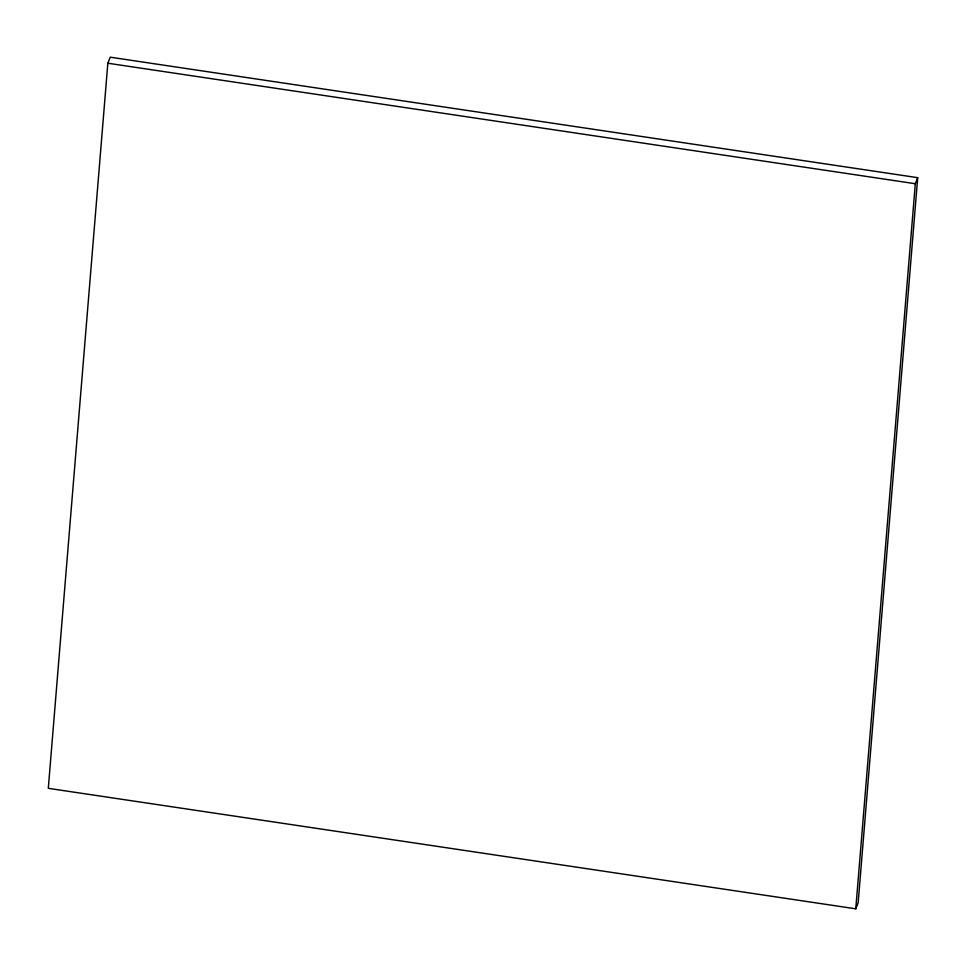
<?xml version="1.0" encoding="UTF-8"?>
<svg xmlns="http://www.w3.org/2000/svg" width="966" height="966" viewBox="0 0 966 966"><rect width="100%" height="100%" fill="white"/><g stroke="black" fill="none" stroke-linecap="round" stroke-linejoin="round"><path stroke-width="1.45" d="M107.842 63.225L48.3 788.328L855.767 908.813L858.158 902.775L917.7 177.672L110.233 57.187L107.842 63.225L915.309 183.721L917.7 177.672M855.767 908.813L915.309 183.721"/></g></svg>
